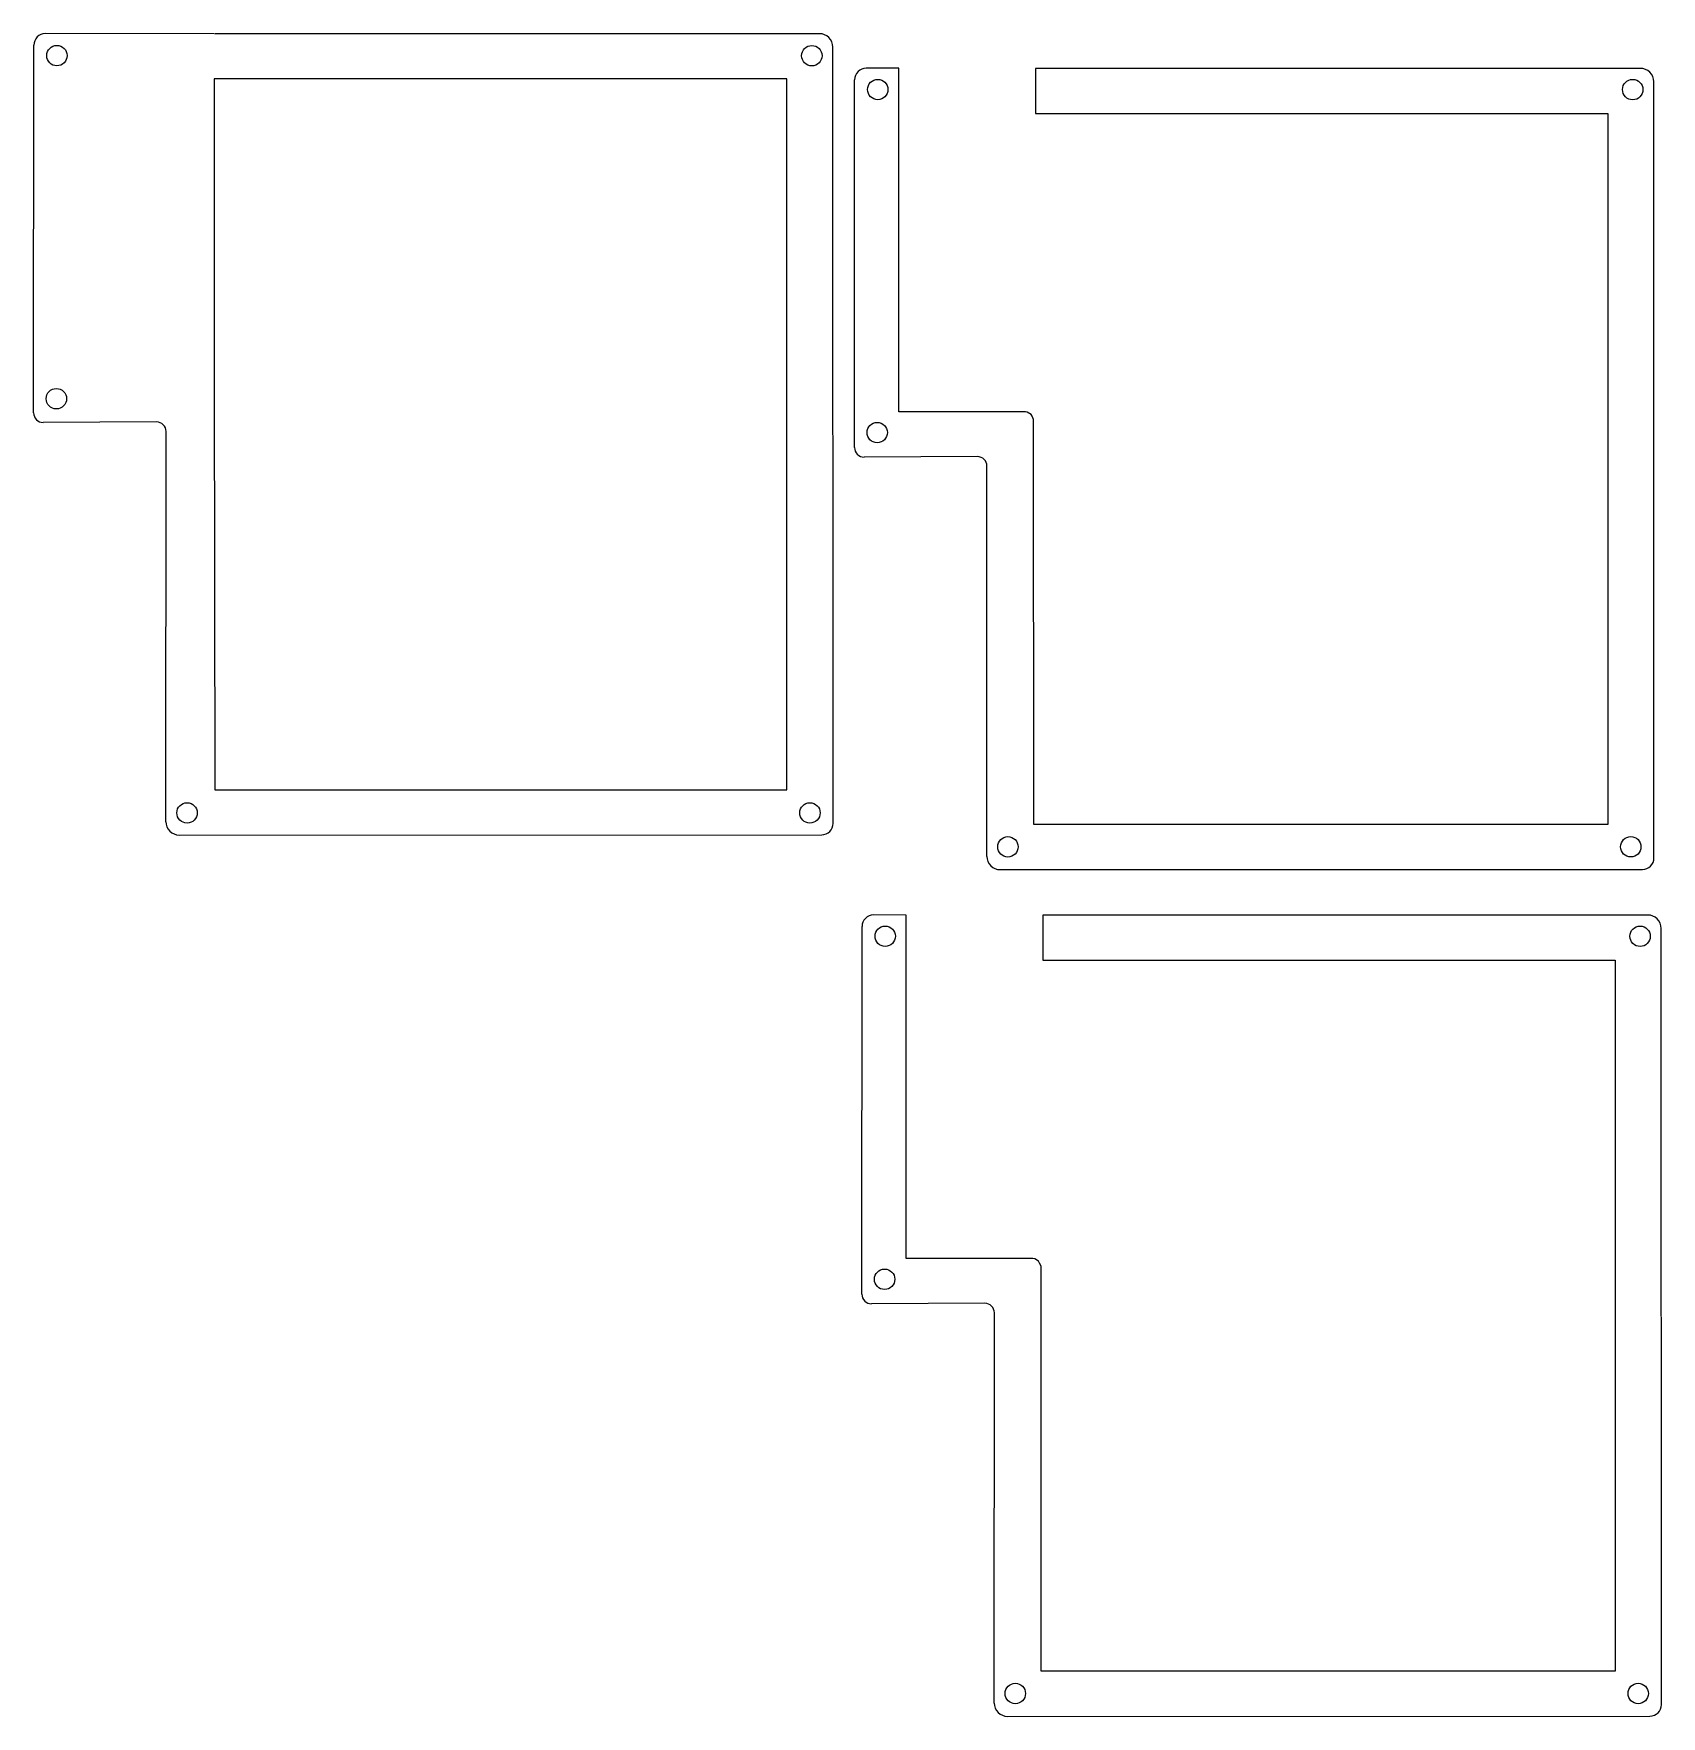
# Model space of a CAD drawing. Header units: centimetres. Extents: x -108 to -8, y -16 to 21.
# Drawn here: x -43.07 to -21.32, y -15.9 to 6.57 of the extents above; entities that cross this region are included whole.
import ezdxf

# ---------------------------------------------------------------- set-up
doc = ezdxf.new("R2010")
doc.units = ezdxf.units.CM
doc.header["$MEASUREMENT"] = 0
doc.layers.add('Layer 1', color=7, linetype='Continuous')

msp = doc.modelspace()

# ---------------------------------------------------------------- linework, layer by layer
at = {"layer": 'Layer 1', "color": 250, "lineweight": 20}
for centre in [(-42.75591, 6.28106), (-32.66987, 6.28014), (-31.78888, 5.82808), (-21.70284, 5.82716), (-42.76369, 1.69804), (-31.79666, 1.24506), (-41.01744, -3.83542), (-32.69534, -3.83516), (-30.05041, -4.2884), (-21.72831, -4.28814), (-31.68982, -5.48291), (-21.60378, -5.48383), (-31.6976, -10.06593), (-29.95135, -15.59939), (-21.62925, -15.59913)]:
    msp.add_ellipse(centre, major_axis=(0, 0.13625), ratio=1, dxfattribs=at)
at = {"layer": 'Layer 1', "lineweight": 9}
for points, knots in [([(-42.91245, 6.5746), (-42.95287, 6.5746), (-42.99163, 6.55854), (-43.02021, 6.52996), (-43.04879, 6.50138), (-43.06485, 6.46262), (-43.06485, 6.4222)], [0, 0, 0, 0, 0.5, 0.5, 0.5, 1, 1, 1, 1]), ([(-32.38947, 6.39638), (-32.38947, 6.44354), (-32.40821, 6.48876), (-32.44155, 6.5221), (-32.47489, 6.55544), (-32.52011, 6.57418), (-32.56727, 6.57418)], [0, 0, 0, 0, 0.5, 0.5, 0.5, 1, 1, 1, 1]), ([(-31.94542, 6.11162), (-31.98584, 6.11162), (-32.0246, 6.09556), (-32.05318, 6.06698), (-32.08176, 6.0384), (-32.09782, 5.99964), (-32.09782, 5.95922)], [0, 0, 0, 0, 0.5, 0.5, 0.5, 1, 1, 1, 1]), ([(-21.60024, 6.1112), (-21.60024, 6.1112), (-29.68067, 6.11037), (-29.68067, 6.11037), (-29.68067, 6.11037), (-29.68066, 5.5088), (-29.68066, 5.5088), (-29.68066, 5.5088), (-22.03536, 5.5088), (-22.03536, 5.5088), (-22.03536, 5.5088), (-22.03479, -3.99157), (-22.03479, -3.99157), (-22.03479, -3.99157), (-29.70551, -3.99079), (-29.70551, -3.99079), (-29.70551, -3.99079), (-29.70665, 1.42204), (-29.70665, 1.42204), (-29.70665, 1.42204), (-29.72656, 1.46235), (-29.72656, 1.46235), (-29.72656, 1.46235), (-29.74125, 1.48626), (-29.74125, 1.48626), (-29.74125, 1.48626), (-29.79121, 1.51705), (-29.79121, 1.51705), (-29.79121, 1.51705), (-29.817, 1.52108), (-29.817, 1.52108), (-29.817, 1.52108), (-31.50883, 1.52108), (-31.50883, 1.52108), (-31.50883, 1.52108), (-31.5088, 6.1116), (-31.5088, 6.1116), (-31.5088, 6.1116), (-31.94542, 6.11162), (-31.94542, 6.11162)], [0, 0, 0, 0, 0.07692308, 0.07692308, 0.07692308, 0.15384615, 0.15384615, 0.15384615, 0.23076923, 0.23076923, 0.23076923, 0.30769231, 0.30769231, 0.30769231, 0.38461538, 0.38461538, 0.38461538, 0.46153846, 0.46153846, 0.46153846, 0.53846154, 0.53846154, 0.53846154, 0.61538462, 0.61538462, 0.61538462, 0.69230769, 0.69230769, 0.69230769, 0.76923077, 0.76923077, 0.76923077, 0.84615385, 0.84615385, 0.84615385, 0.92307692, 0.92307692, 0.92307692, 1, 1, 1, 1]), ([(-21.42244, 5.9334), (-21.42244, 5.98056), (-21.44118, 6.02578), (-21.47452, 6.05912), (-21.50786, 6.09246), (-21.55308, 6.1112), (-21.60024, 6.1112)], [0, 0, 0, 0, 0.5, 0.5, 0.5, 1, 1, 1, 1]), ([(-40.65487, 5.97176), (-40.65487, 5.97176), (-33.00239, 5.97178), (-33.00239, 5.97178), (-33.00239, 5.97178), (-33.00182, -3.52859), (-33.00182, -3.52859), (-33.00182, -3.52859), (-40.64774, -3.52781), (-40.64774, -3.52781), (-40.64774, -3.52781), (-40.655, 1.98219), (-40.655, 1.98219), (-40.655, 1.98219), (-40.65482, 2.0027), (-40.65482, 2.0027), (-40.65482, 2.0027), (-40.65487, 5.97176), (-40.65487, 5.97176)], [0, 0, 0, 0, 0.16666667, 0.16666667, 0.16666667, 0.33333333, 0.33333333, 0.33333333, 0.5, 0.5, 0.5, 0.66666667, 0.66666667, 0.66666667, 0.83333333, 0.83333333, 0.83333333, 1, 1, 1, 1]), ([(-43.06692, 1.50754), (-43.06692, 1.47386), (-43.05353, 1.44155), (-43.02972, 1.41774), (-43.00591, 1.39393), (-42.9736, 1.38054), (-42.93992, 1.38054)], [0, 0, 0, 0, 0.5, 0.5, 0.5, 1, 1, 1, 1]), ([(-41.29744, 1.26015), (-41.29744, 1.29383), (-41.31083, 1.32614), (-41.33464, 1.34995), (-41.35845, 1.37376), (-41.39076, 1.38715), (-41.42444, 1.38715)], [0, 0, 0, 0, 0.5, 0.5, 0.5, 1, 1, 1, 1]), ([(-32.09989, 1.04456), (-32.09989, 1.01088), (-32.0865, 0.97857), (-32.06269, 0.95476), (-32.03888, 0.93095), (-32.00657, 0.91756), (-31.97289, 0.91756)], [0, 0, 0, 0, 0.5, 0.5, 0.5, 1, 1, 1, 1]), ([(-30.33041, 0.79717), (-30.33041, 0.83085), (-30.3438, 0.86316), (-30.36761, 0.88697), (-30.39142, 0.91078), (-30.42373, 0.92417), (-30.45741, 0.92417)], [0, 0, 0, 0, 0.5, 0.5, 0.5, 1, 1, 1, 1]), ([(-41.29963, -3.95287), (-41.29963, -4.00003), (-41.28089, -4.04525), (-41.24755, -4.07859), (-41.21421, -4.11193), (-41.16899, -4.13067), (-41.12183, -4.13067)], [0, 0, 0, 0, 0.5, 0.5, 0.5, 1, 1, 1, 1]), ([(-30.3326, -4.41585), (-30.3326, -4.46301), (-30.31386, -4.50823), (-30.28052, -4.54157), (-30.24718, -4.57491), (-30.20196, -4.59365), (-30.1548, -4.59365)], [0, 0, 0, 0, 0.5, 0.5, 0.5, 1, 1, 1, 1]), ([(-31.84636, -5.19937), (-31.88678, -5.19937), (-31.92554, -5.21543), (-31.95412, -5.24401), (-31.9827, -5.27259), (-31.99876, -5.31135), (-31.99876, -5.35177)], [0, 0, 0, 0, 0.5, 0.5, 0.5, 1, 1, 1, 1]), ([(-21.50118, -5.19979), (-21.50118, -5.19979), (-29.58161, -5.20062), (-29.58161, -5.20062), (-29.58161, -5.20062), (-29.5816, -5.80219), (-29.5816, -5.80219), (-29.5816, -5.80219), (-21.9363, -5.80219), (-21.9363, -5.80219), (-21.9363, -5.80219), (-21.93573, -15.30256), (-21.93573, -15.30256), (-21.93573, -15.30256), (-29.60645, -15.30178), (-29.60645, -15.30178), (-29.60645, -15.30178), (-29.60759, -9.88895), (-29.60759, -9.88895), (-29.60759, -9.88895), (-29.6275, -9.84864), (-29.6275, -9.84864), (-29.6275, -9.84864), (-29.64219, -9.82473), (-29.64219, -9.82473), (-29.64219, -9.82473), (-29.69215, -9.79394), (-29.69215, -9.79394), (-29.69215, -9.79394), (-29.71794, -9.78991), (-29.71794, -9.78991), (-29.71794, -9.78991), (-31.40977, -9.78991), (-31.40977, -9.78991), (-31.40977, -9.78991), (-31.40974, -5.19939), (-31.40974, -5.19939), (-31.40974, -5.19939), (-31.84636, -5.19937), (-31.84636, -5.19937)], [0, 0, 0, 0, 0.07692308, 0.07692308, 0.07692308, 0.15384615, 0.15384615, 0.15384615, 0.23076923, 0.23076923, 0.23076923, 0.30769231, 0.30769231, 0.30769231, 0.38461538, 0.38461538, 0.38461538, 0.46153846, 0.46153846, 0.46153846, 0.53846154, 0.53846154, 0.53846154, 0.61538462, 0.61538462, 0.61538462, 0.69230769, 0.69230769, 0.69230769, 0.76923077, 0.76923077, 0.76923077, 0.84615385, 0.84615385, 0.84615385, 0.92307692, 0.92307692, 0.92307692, 1, 1, 1, 1]), ([(-21.32338, -5.37759), (-21.32338, -5.33043), (-21.34212, -5.28521), (-21.37546, -5.25187), (-21.4088, -5.21853), (-21.45402, -5.19979), (-21.50118, -5.19979)], [0, 0, 0, 0, 0.5, 0.5, 0.5, 1, 1, 1, 1]), ([(-32.00083, -10.26643), (-32.00083, -10.30011), (-31.98744, -10.33242), (-31.96363, -10.35623), (-31.93982, -10.38004), (-31.90751, -10.39343), (-31.87383, -10.39343)], [0, 0, 0, 0, 0.5, 0.5, 0.5, 1, 1, 1, 1]), ([(-30.23135, -10.51382), (-30.23135, -10.48014), (-30.24474, -10.44783), (-30.26855, -10.42402), (-30.29236, -10.40021), (-30.32467, -10.38682), (-30.35835, -10.38682)], [0, 0, 0, 0, 0.5, 0.5, 0.5, 1, 1, 1, 1]), ([(-30.23354, -15.72684), (-30.23354, -15.774), (-30.2148, -15.81922), (-30.18146, -15.85256), (-30.14812, -15.8859), (-30.1029, -15.90464), (-30.05574, -15.90464)], [0, 0, 0, 0, 0.5, 0.5, 0.5, 1, 1, 1, 1])]:
    msp.add_open_spline(points, degree=3, knots=knots, dxfattribs=at)
for points in [[(-40.65488, 6.57439), (-40.65488, 6.57439), (-42.91245, 6.5746), (-42.91245, 6.5746)], [(-32.56727, 6.57418), (-32.56727, 6.57418), (-40.6477, 6.57335), (-40.6477, 6.57335)], [(-43.06692, 1.50754), (-43.06692, 1.50754), (-43.06485, 6.4222), (-43.06485, 6.4222)], [(-32.38616, -3.97495), (-32.38616, -3.97495), (-32.38947, 6.39638), (-32.38947, 6.39638)], [(-32.09989, 1.04456), (-32.09989, 1.04456), (-32.09782, 5.95922), (-32.09782, 5.95922)], [(-21.41913, -4.43793), (-21.41913, -4.43793), (-21.42244, 5.9334), (-21.42244, 5.9334)], [(-41.42444, 1.38715), (-41.42444, 1.38715), (-42.93992, 1.38054), (-42.93992, 1.38054)], [(-41.29963, -3.95287), (-41.29963, -3.95287), (-41.29744, 1.26015), (-41.29744, 1.26015)], [(-30.45741, 0.92417), (-30.45741, 0.92417), (-31.97289, 0.91756), (-31.97289, 0.91756)], [(-30.3326, -4.41585), (-30.3326, -4.41585), (-30.33041, 0.79717), (-30.33041, 0.79717)], [(-32.53856, -4.12735), (-32.45439, -4.12735), (-32.38616, -4.05912), (-32.38616, -3.97495)], [(-41.12183, -4.13067), (-41.12183, -4.13067), (-32.53856, -4.12735), (-32.53856, -4.12735)], [(-21.57153, -4.59033), (-21.48736, -4.59033), (-21.41913, -4.5221), (-21.41913, -4.43793)], [(-30.1548, -4.59365), (-30.1548, -4.59365), (-21.57153, -4.59033), (-21.57153, -4.59033)], [(-32.00083, -10.26643), (-32.00083, -10.26643), (-31.99876, -5.35177), (-31.99876, -5.35177)], [(-21.32007, -15.74892), (-21.32007, -15.74892), (-21.32338, -5.37759), (-21.32338, -5.37759)], [(-30.35835, -10.38682), (-30.35835, -10.38682), (-31.87383, -10.39343), (-31.87383, -10.39343)], [(-30.23354, -15.72684), (-30.23354, -15.72684), (-30.23135, -10.51382), (-30.23135, -10.51382)], [(-30.05574, -15.90464), (-30.05574, -15.90464), (-21.47247, -15.90132), (-21.47247, -15.90132)], [(-21.47247, -15.90132), (-21.3883, -15.90132), (-21.32007, -15.83309), (-21.32007, -15.74892)]]:
    msp.add_open_spline(points, degree=3, dxfattribs=at)

doc.saveas('drawing.dxf')
